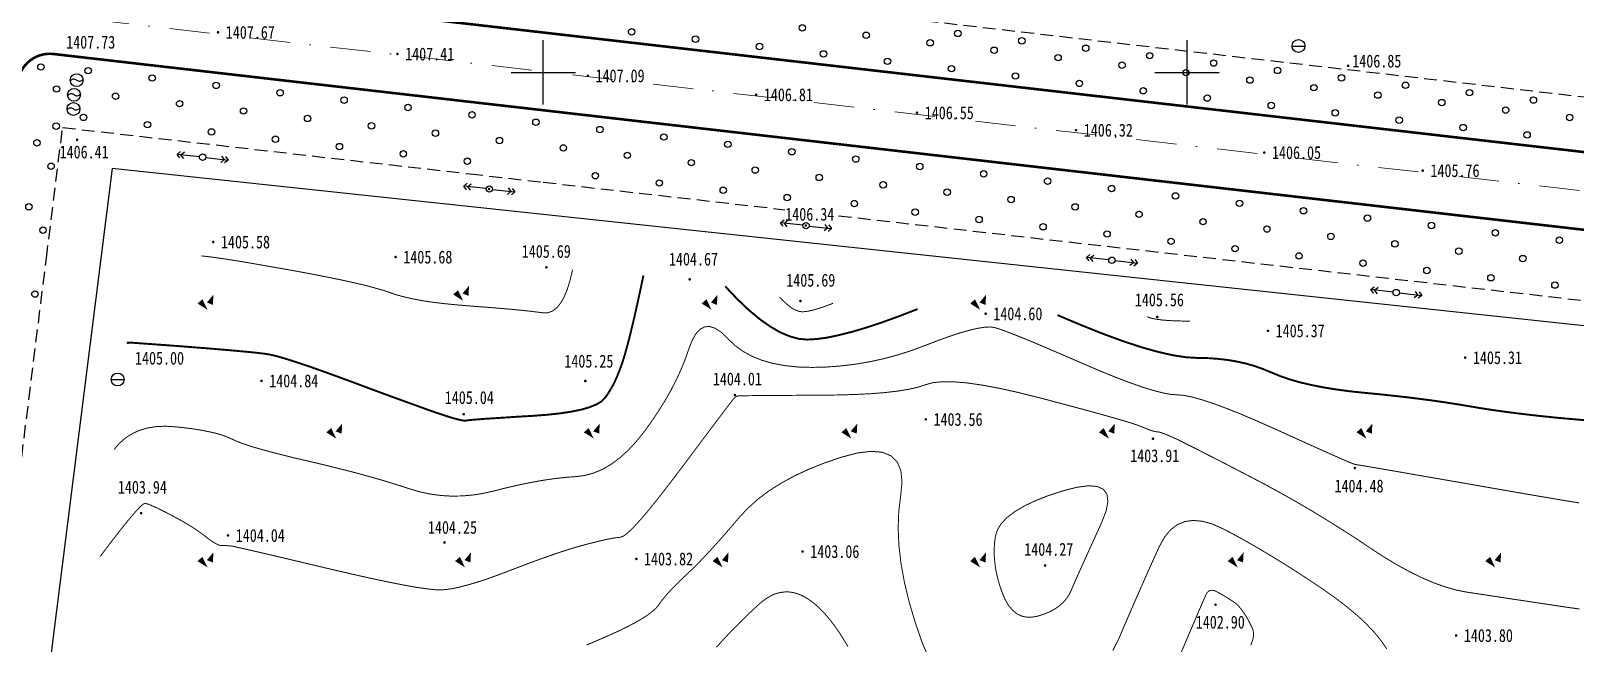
# Model space of a CAD drawing. Extents: x 496261 to 1768172, y 3738341 to 4579341.
# Drawn here: x 496420.4 to 496660.3, y 4379111.4 to 4379206.5 of the extents above; entities that cross this region are included whole.
import ezdxf
from ezdxf.enums import TextEntityAlignment as Align

# ---------------------------------------------------------------- set-up
doc = ezdxf.new("R2010")
doc.units = 0
doc.header["$MEASUREMENT"] = 0
for name, pattern in [('ACAD_ISO05W100', [34, 24, -3, 0.5, -3, 0.5, -3]), ('DASHDOT2', [0.5, 0.25, -0.125, 0, -0.125]), ('DIVIDE', [1.25, 0.5, -0.25, 0, -0.25, 0, -0.25]), ('X5', [3, 2, -1])]:
    doc.linetypes.add(name, pattern=pattern)
doc.layers.get('0').update_dxf_attribs({"color": 8, "linetype": 'CONTINUOUS'})
for name, color, linetype in [('DGX', 8, 'CONTINUOUS'), ('DLSS', 8, 'CONTINUOUS'), ('GCD', 8, 'CONTINUOUS'), ('GXYZ', 8, 'CONTINUOUS'), ('JMD', 8, 'CONTINUOUS'), ('TK', 8, 'CONTINUOUS'), ('ZBTZ', 8, 'CONTINUOUS'), ('用地红线', 1, 'DIVIDE')]:
    doc.layers.add(name, color=color, linetype=linetype)
doc.layers.add('道路红线', color=1, linetype='CONTINUOUS', lineweight=0)
doc.styles.add('HZ', font='', dxfattribs={"width": 0.8})
doc.styles.get('HZ').set_extended_font_data('SimSun')
doc.linetypes.add('444', pattern='A,4.5,[145,AAA.SHX,S=1,R=0,X=0,Y=1],4.5,-0.5,[146,AAA.SHX,S=1,R=0,X=0,Y=0],-0.5', length=10)

# ---------------------------------------------------------------- blocks, each defined once
blk = doc.blocks.new('gc170')
at = {"linetype": 'Continuous'}
blk.add_circle((0, 0), 0.5, dxfattribs=at)
blk = doc.blocks.new('gc013a')
at = {"linetype": 'Continuous'}
blk.add_line((0.5, 0), (4, 0), dxfattribs=at)
at = {"linetype": 'Continuous', "flags": 128}
for points in [[(2.88, 0.5), (3.38, 0), (2.88, -0.5)], [(3.5, 0.5), (4, 0), (3.5, -0.5)]]:
    blk.add_lwpolyline(points, dxfattribs=at)
blk = doc.blocks.new('gc046')
blk.add_circle((0, 0), 1)
for centre, start, end in [((-0.43, -0.55), 52.0967, 144.3058), ((0.43, 0.55), 232.0967, 324.3058)]:
    blk.add_arc(centre, 0.694, start, end)
blk = doc.blocks.new('GC200')
at = {"linetype": 'Continuous', "const_width": 0.2, "flags": 128}
blk.add_lwpolyline([(-0.1, 0, 1), (0.1, 0, 1)], format="xyb", close=True, dxfattribs=at)
blk = doc.blocks.new('GC042')
blk.add_line((-1, 0), (1, 0))
blk.add_circle((0, 0), 1)
blk = doc.blocks.new('gc090')
for points in [[(-1.02, 0.41, 1, 0, 0), (0.15, -0.9, 0, 0, 0)], [(1.07, 1.45, 0, 1, 0), (0.52, 0.05, 1, 1, 0)]]:
    blk.add_lwpolyline(points, format="xyseb")

msp = doc.modelspace()

# ---------------------------------------------------------------- linework, layer by layer
at = {"layer": 'DGX', "color": 8, "linetype": 'Continuous', "const_width": 0.15}
for points in [[(496733.36, 4379141.7, 0.000002), (496728.88, 4379138.16, 0.000366)], [(496547.34, 4379110.83, 0.006159), (496546.15, 4379112.77, 0.017634), (496545.41, 4379113.86, 0.012446), (496544.25, 4379115.35, 0.020747), (496543.43, 4379116.28, 0.01777), (496542.38, 4379117.29, 0.029564), (496541.55, 4379117.95, 0.02646), (496540.54, 4379118.59, 0.040062), (496539.68, 4379118.98, 0.038264), (496538.73, 4379119.25, 0.046384), (496537.84, 4379119.34, 0.046189), (496536.94, 4379119.26, 0.041582), (496535.94, 4379119, 0.051568), (496535.19, 4379118.64, 0.021151), (496534.16, 4379117.95, 0.028861), (496533.46, 4379117.38, 0.002111), (496532.35, 4379116.34, 0.004226), (496531.8, 4379115.82, 0.000712), (496530.59, 4379114.64, 0.002521), (496530.26, 4379114.3, 0.002949), (496529.55, 4379113.59, 0.002794), (496528.82, 4379112.83, 0.003292), (496528.17, 4379112.14, 0.003112), (496527.49, 4379111.4, 0.003693), (496526.9, 4379110.74, 0.003482)], [(496598.19, 4379107.84, 0.000025), (496597.53, 4379106.3, -0.000014), (496596.88, 4379104.76, -0.00001), (496596.15, 4379103.04, -0.000013), (496595.58, 4379101.7, -0.00012)], [(496609.89, 4379111.05, 0.020118), (496610.15, 4379111.76, 0.038734), (496610.29, 4379112.35, 0.049417), (496610.32, 4379112.83, 0.042458), (496610.26, 4379113.34, 0.05632), (496610.14, 4379113.71, 0.005345), (496609.92, 4379114.15, 0.007988), (496609.77, 4379114.45, 0.001319), (496609.49, 4379114.98, 0.004787), (496609.41, 4379115.12, 0.006078), (496609.24, 4379115.42, 0.005597), (496609.05, 4379115.73, 0.0072), (496608.88, 4379115.99, 0.006604), (496608.69, 4379116.27, 0.008601), (496608.52, 4379116.5, 0.007864), (496608.33, 4379116.75, 0.010348), (496608.16, 4379116.95, 0.009447), (496607.97, 4379117.16, 0.0125), (496607.77, 4379117.35, 0.015669), (496607.61, 4379117.5, 0.01083), (496607.41, 4379117.66, 0.015036), (496607.25, 4379117.77, 0.001621), (496607.04, 4379117.92, 0.002549), (496606.9, 4379118.01, 0.000477), (496606.64, 4379118.18, 0.001532), (496606.56, 4379118.23, 0.00167), (496606.39, 4379118.34, 0.001622), (496606.22, 4379118.45, 0.001771), (496606.05, 4379118.55, 0.001719), (496605.88, 4379118.65, 0.001881), (496605.73, 4379118.75, 0.001825), (496605.56, 4379118.85, 0.002), (496605.4, 4379118.94, 0.001939), (496605.24, 4379119.03, 0.00213), (496605.15, 4379119.08, 0.00086), (496604.93, 4379119.2, 0.003476), (496604.82, 4379119.26, 0.001972), (496604.63, 4379119.36, 0.015031), (496604.51, 4379119.42, 0.010633), (496604.34, 4379119.49, 0.025349), (496604.22, 4379119.53, 0.019276), (496604.07, 4379119.57, 0.027117), (496603.95, 4379119.58, 0.02522), (496603.82, 4379119.59, 0.032125), (496603.71, 4379119.58, 0.031043), (496603.6, 4379119.56, 0.033803), (496603.5, 4379119.52, 0.033836), (496603.4, 4379119.47, 0.03076), (496603.3, 4379119.41, 0.031901), (496603.22, 4379119.34, 0.024859), (496603.13, 4379119.23, 0.031866), (496603.06, 4379119.14, 0.01389), (496602.98, 4379119, 0.020269), (496602.93, 4379118.9, 0.001531), (496602.82, 4379118.65, 0.001809), (496602.72, 4379118.44, 0.00011), (496602.42, 4379117.74, 0.000568), (496602.36, 4379117.61, 0.000166), (496602.04, 4379116.86, 0.000271), (496601.84, 4379116.4, 0.000116), (496601.45, 4379115.49, 0.000158), (496601.17, 4379114.82, 0.000082), (496600.7, 4379113.73, 0.000103), (496600.33, 4379112.87, 0.00006), (496599.79, 4379111.6, 0.000072), (496599.34, 4379110.54, 0.000046), (496598.62, 4379108.85, 0.000076)], [(496593.45, 4379096.72, -0.000008), (496592.7, 4379094.97, -0.000579)]]:
    msp.add_lwpolyline(points, format="xyb", dxfattribs=at)
at = {"layer": 'DGX', "color": 8, "linetype": 'Continuous', "flags": 128}
for points, const_width, elevation in [([(496500, 4379162.68), (496499.93, 4379162.68), (496499.06, 4379162.79), (496498.03, 4379162.92), (496496.84, 4379163.04), (496495.48, 4379163.18), (496493.97, 4379163.31), (496492.29, 4379163.46), (496490.44, 4379163.6), (496488.44, 4379163.75), (496486.42, 4379163.92), (496484.55, 4379164.11), (496482.82, 4379164.32), (496481.24, 4379164.56), (496479.8, 4379164.83), (496478.5, 4379165.12), (496477.34, 4379165.43), (496476.33, 4379165.77), (496475.27, 4379166.13), (496473.96, 4379166.51), (496472.42, 4379166.92), (496470.63, 4379167.34), (496468.6, 4379167.79), (496466.33, 4379168.25), (496463.82, 4379168.74), (496461.07, 4379169.25), (496458.33, 4379169.73), (496455.87, 4379170.16), (496453.69, 4379170.54), (496451.78, 4379170.85), (496450.15, 4379171.1), (496448.8, 4379171.29), (496447.72, 4379171.43), (496446.91, 4379171.51)], 0.15, 1405.5), ([(496515.56, 4379168.47), (496515.08, 4379166.18), (496514.62, 4379164.08), (496514.19, 4379162.15), (496513.78, 4379160.42), (496513.4, 4379158.86), (496513.04, 4379157.49), (496512.71, 4379156.3), (496512.41, 4379155.3), (496512.11, 4379154.41), (496511.79, 4379153.57), (496511.46, 4379152.77), (496511.12, 4379152.01), (496510.76, 4379151.3), (496510.38, 4379150.64), (496509.99, 4379150.02), (496509.58, 4379149.45), (496509.05, 4379148.92), (496508.26, 4379148.45), (496507.22, 4379148.02), (496505.93, 4379147.65), (496504.39, 4379147.33), (496502.61, 4379147.06), (496500.57, 4379146.84), (496500, 4379146.8)], 0.3, 1405), ([(496504.57, 4379169.39), (496504.17, 4379167.72), (496503.72, 4379166.28), (496503.22, 4379165.08), (496502.66, 4379164.12), (496502.06, 4379163.4), (496501.4, 4379162.92), (496500.69, 4379162.68), (496500, 4379162.68)], 0.15, 1405.5), ([(496660.87, 4379133.16), (496658.67, 4379133.52), (496655.95, 4379133.98), (496652.72, 4379134.53), (496648.97, 4379135.18), (496644.69, 4379135.93), (496640.44, 4379136.67), (496636.73, 4379137.31), (496633.58, 4379137.86), (496630.99, 4379138.31), (496628.94, 4379138.66), (496627.45, 4379138.91), (496626.51, 4379139.07), (496626.12, 4379139.13), (496625.83, 4379139.22), (496625.18, 4379139.48), (496624.18, 4379139.91), (496622.82, 4379140.51), (496621.11, 4379141.27), (496619.04, 4379142.2), (496616.61, 4379143.3), (496613.83, 4379144.56), (496611, 4379145.82), (496608.42, 4379146.92), (496606.11, 4379147.84), (496604.06, 4379148.6), (496602.27, 4379149.19), (496600.74, 4379149.61), (496599.47, 4379149.86), (496598.46, 4379149.94), (496597.46, 4379150.01), (496596.22, 4379150.24), (496594.73, 4379150.63), (496593, 4379151.16), (496591.03, 4379151.86), (496588.82, 4379152.7), (496586.36, 4379153.7), (496583.66, 4379154.86), (496580.98, 4379156.02), (496578.59, 4379157.05), (496576.47, 4379157.95), (496574.63, 4379158.71), (496573.08, 4379159.33), (496571.81, 4379159.82), (496570.82, 4379160.17), (496570.11, 4379160.39), (496569.44, 4379160.48), (496568.58, 4379160.44), (496567.53, 4379160.28), (496566.28, 4379159.99), (496564.83, 4379159.58), (496563.19, 4379159.05), (496561.36, 4379158.39), (496559.33, 4379157.61), (496557.2, 4379156.82), (496555.05, 4379156.13), (496552.88, 4379155.55), (496550.7, 4379155.07), (496548.49, 4379154.7), (496546.28, 4379154.43), (496544.04, 4379154.26), (496541.79, 4379154.2), (496539.6, 4379154.26), (496537.57, 4379154.47), (496535.7, 4379154.81), (496533.98, 4379155.3), (496532.42, 4379155.93), (496531.01, 4379156.7), (496529.76, 4379157.62), (496528.66, 4379158.68), (496527.67, 4379159.64), (496526.75, 4379160.26), (496525.89, 4379160.55), (496525.1, 4379160.51), (496524.37, 4379160.13), (496523.71, 4379159.41), (496523.12, 4379158.37), (496522.58, 4379156.98), (496522.04, 4379155.42), (496521.4, 4379153.85), (496520.67, 4379152.27), (496519.85, 4379150.67), (496518.94, 4379149.07), (496517.93, 4379147.45), (496516.84, 4379145.82), (496515.65, 4379144.17), (496514.4, 4379142.62), (496513.14, 4379141.27), (496511.85, 4379140.11), (496510.55, 4379139.15), (496509.23, 4379138.38), (496507.88, 4379137.81), (496506.52, 4379137.43), (496505.14, 4379137.25), (496503.73, 4379137.14), (496502.27, 4379136.99), (496500.77, 4379136.79), (496500, 4379136.67)], 0.15, 1404.5), ([(496500, 4379146.8), (496498.28, 4379146.67), (496496.01, 4379146.54), (496494.02, 4379146.41), (496492.32, 4379146.3), (496490.89, 4379146.21), (496489.76, 4379146.12), (496488.9, 4379146.05), (496488.33, 4379145.99), (496488.05, 4379145.95), (496487.86, 4379145.93), (496487.58, 4379145.95), (496487.22, 4379146.01), (496486.77, 4379146.12), (496486.23, 4379146.26), (496485.6, 4379146.45), (496484.88, 4379146.67), (496484.08, 4379146.93), (496483.12, 4379147.26), (496481.95, 4379147.67), (496480.57, 4379148.17), (496478.97, 4379148.75), (496477.15, 4379149.41), (496475.13, 4379150.15), (496472.88, 4379150.98), (496470.43, 4379151.9), (496467.98, 4379152.8), (496465.77, 4379153.6), (496463.79, 4379154.3), (496462.04, 4379154.89), (496460.53, 4379155.38), (496459.26, 4379155.76), (496458.22, 4379156.04), (496457.41, 4379156.22), (496456.46, 4379156.36), (496455.01, 4379156.52), (496453.04, 4379156.71), (496450.57, 4379156.93), (496447.58, 4379157.18), (496444.09, 4379157.45), (496440.08, 4379157.75), (496435.57, 4379158.07)], 0.3, 1405), ([(496660.98, 4379116.68), (496658.75, 4379116.99), (496656.52, 4379117.33), (496654.38, 4379117.65), (496652.34, 4379117.96), (496650.37, 4379118.25), (496648.5, 4379118.54), (496646.71, 4379118.81), (496645.01, 4379119.07), (496643.4, 4379119.31), (496641.79, 4379119.63), (496640.11, 4379120.11), (496638.34, 4379120.74), (496636.5, 4379121.52), (496634.57, 4379122.47), (496632.57, 4379123.56), (496630.49, 4379124.82), (496628.33, 4379126.23), (496626.12, 4379127.71), (496623.87, 4379129.15), (496621.6, 4379130.57), (496619.29, 4379131.97), (496616.95, 4379133.34), (496614.57, 4379134.68), (496612.17, 4379135.99), (496609.73, 4379137.27), (496607.4, 4379138.48), (496605.32, 4379139.56), (496603.47, 4379140.5), (496601.87, 4379141.32), (496600.51, 4379142.01), (496599.4, 4379142.56), (496598.53, 4379142.99), (496597.9, 4379143.28), (496597.41, 4379143.5), (496596.97, 4379143.69), (496596.58, 4379143.85), (496596.23, 4379143.98), (496595.93, 4379144.08), (496595.68, 4379144.15), (496595.47, 4379144.19), (496595.3, 4379144.21), (496595.14, 4379144.22), (496594.94, 4379144.26), (496594.71, 4379144.32), (496594.43, 4379144.4), (496594.12, 4379144.51), (496593.76, 4379144.65), (496593.37, 4379144.81), (496592.94, 4379144.99), (496592.3, 4379145.23), (496591.28, 4379145.57), (496589.89, 4379145.99), (496588.12, 4379146.5), (496585.97, 4379147.1), (496583.44, 4379147.79), (496580.53, 4379148.57), (496577.25, 4379149.44), (496573.93, 4379150.27), (496570.93, 4379150.94), (496568.23, 4379151.44), (496565.84, 4379151.79), (496563.76, 4379151.96), (496561.99, 4379151.98), (496560.53, 4379151.83), (496559.38, 4379151.51), (496558.25, 4379151.14), (496556.85, 4379150.82), (496555.19, 4379150.54), (496553.26, 4379150.31), (496551.07, 4379150.13), (496548.61, 4379150), (496545.88, 4379149.92), (496542.88, 4379149.88), (496539.94, 4379149.87), (496537.39, 4379149.85), (496535.22, 4379149.84), (496533.43, 4379149.82), (496532.03, 4379149.81), (496531.01, 4379149.79), (496530.37, 4379149.77), (496530.12, 4379149.75), (496530.06, 4379149.73), (496529.99, 4379149.69), (496529.91, 4379149.63), (496529.83, 4379149.57), (496529.75, 4379149.49), (496529.66, 4379149.4), (496529.56, 4379149.3), (496529.46, 4379149.18), (496529.24, 4379148.9), (496528.79, 4379148.32), (496528.11, 4379147.42), (496527.2, 4379146.21), (496526.06, 4379144.7), (496524.69, 4379142.88), (496523.09, 4379140.74), (496521.26, 4379138.3), (496519.41, 4379135.87), (496517.76, 4379133.75), (496516.31, 4379131.96), (496515.05, 4379130.49), (496514, 4379129.34), (496513.14, 4379128.52), (496512.47, 4379128.01), (496512.01, 4379127.83), (496511.6, 4379127.79), (496511.1, 4379127.72), (496510.52, 4379127.62), (496509.86, 4379127.49), (496509.11, 4379127.32), (496508.27, 4379127.12), (496507.35, 4379126.89), (496506.34, 4379126.63), (496505.24, 4379126.32), (496504.04, 4379125.96), (496502.74, 4379125.54), (496501.34, 4379125.07), (496500, 4379124.6)], 0.15, 1404), ([(496500, 4379136.67), (496499.22, 4379136.54), (496497.63, 4379136.24), (496496, 4379135.9), (496494.31, 4379135.51), (496492.59, 4379135.07), (496490.85, 4379134.67), (496489.12, 4379134.39), (496487.42, 4379134.24), (496485.74, 4379134.21), (496484.07, 4379134.31), (496482.42, 4379134.54), (496480.79, 4379134.89), (496479.18, 4379135.36), (496477.53, 4379135.9), (496475.79, 4379136.44), (496473.96, 4379136.98), (496472.03, 4379137.52), (496470.01, 4379138.06), (496467.9, 4379138.59), (496465.7, 4379139.13), (496463.4, 4379139.67), (496461.16, 4379140.19), (496459.15, 4379140.69), (496457.35, 4379141.16), (496455.76, 4379141.6), (496454.4, 4379142.01), (496453.25, 4379142.4), (496452.32, 4379142.76), (496451.61, 4379143.09), (496450.94, 4379143.39), (496450.15, 4379143.68), (496449.24, 4379143.95), (496448.21, 4379144.19), (496447.05, 4379144.42), (496445.76, 4379144.63), (496444.36, 4379144.82), (496442.83, 4379144.98), (496441.29, 4379145.07), (496439.85, 4379145), (496438.52, 4379144.78), (496437.28, 4379144.42), (496436.15, 4379143.9), (496435.12, 4379143.24), (496434.19, 4379142.42), (496433.36, 4379141.46)], 0.15, 1404.5), ([(496560.25, 4379108.24), (496558.9, 4379111.35), (496557.76, 4379114.65), (496556.82, 4379117.83), (496556.09, 4379120.88), (496555.56, 4379123.81), (496555.24, 4379126.61), (496555.13, 4379129.28), (496555.22, 4379131.83), (496555.52, 4379134.25), (496555.73, 4379136.41), (496555.55, 4379138.17), (496554.98, 4379139.52), (496554.02, 4379140.47), (496552.67, 4379141.02), (496550.93, 4379141.17), (496548.8, 4379140.91), (496546.29, 4379140.25), (496543.66, 4379139.35), (496541.23, 4379138.38), (496538.97, 4379137.32), (496536.89, 4379136.19), (496535, 4379134.98), (496533.29, 4379133.69), (496531.77, 4379132.32), (496530.42, 4379130.88), (496529.2, 4379129.44), (496528.04, 4379128.1), (496526.93, 4379126.86), (496525.89, 4379125.71), (496524.91, 4379124.66), (496523.98, 4379123.7), (496523.12, 4379122.84), (496522.31, 4379122.08), (496521.57, 4379121.38), (496520.88, 4379120.7), (496520.24, 4379120.06), (496519.66, 4379119.45), (496519.14, 4379118.87), (496518.68, 4379118.32), (496518.27, 4379117.79), (496517.92, 4379117.3), (496517.51, 4379116.81), (496516.93, 4379116.28), (496516.19, 4379115.73), (496515.28, 4379115.14), (496514.21, 4379114.53), (496512.97, 4379113.88), (496511.56, 4379113.2), (496509.98, 4379112.49), (496508.34, 4379111.77), (496506.73, 4379111.08)], 0.15, 1403.5), ([(496500, 4379124.6), (496499.83, 4379124.54), (496498.23, 4379123.96), (496496.52, 4379123.31), (496494.71, 4379122.62), (496492.92, 4379121.94), (496491.26, 4379121.34), (496489.73, 4379120.84), (496488.33, 4379120.43), (496487.06, 4379120.1), (496485.92, 4379119.86), (496484.92, 4379119.71), (496484.04, 4379119.65), (496483.06, 4379119.69), (496481.73, 4379119.84), (496480.06, 4379120.09), (496478.04, 4379120.46), (496475.68, 4379120.93), (496472.98, 4379121.5), (496469.93, 4379122.19), (496466.53, 4379122.98), (496463.18, 4379123.78), (496460.25, 4379124.47), (496457.74, 4379125.06), (496455.66, 4379125.55), (496454, 4379125.93), (496452.76, 4379126.21), (496451.95, 4379126.39), (496451.56, 4379126.46), (496451.38, 4379126.48), (496451.2, 4379126.5), (496451.02, 4379126.51), (496450.84, 4379126.52), (496450.65, 4379126.53), (496450.47, 4379126.53), (496450.28, 4379126.53), (496450.1, 4379126.53), (496449.89, 4379126.55), (496449.65, 4379126.61), (496449.37, 4379126.73), (496449.06, 4379126.89), (496448.71, 4379127.1), (496448.32, 4379127.36), (496447.9, 4379127.66), (496447.45, 4379128.02), (496446.95, 4379128.4), (496446.41, 4379128.78), (496445.82, 4379129.18), (496445.19, 4379129.58), (496444.51, 4379129.99), (496443.79, 4379130.41), (496443.02, 4379130.83), (496442.21, 4379131.27), (496441.41, 4379131.68), (496440.7, 4379132.04), (496440.07, 4379132.34), (496439.52, 4379132.6), (496439.06, 4379132.8), (496438.67, 4379132.95), (496438.37, 4379133.04), (496438.15, 4379133.09), (496437.88, 4379132.97), (496437.44, 4379132.6), (496436.83, 4379131.96), (496436.05, 4379131.06), (496435.09, 4379129.9), (496433.96, 4379128.47), (496432.66, 4379126.79), (496431.19, 4379124.84)], 0.15, 1404), ([(496631, 4379110.51), (496630.14, 4379111.76), (496629.1, 4379113.04), (496627.86, 4379114.35), (496626.44, 4379115.68), (496624.82, 4379117.03), (496623.02, 4379118.41), (496621.03, 4379119.81), (496618.96, 4379121.19), (496616.94, 4379122.51), (496614.95, 4379123.77), (496613.01, 4379124.96), (496611.11, 4379126.09), (496609.25, 4379127.16), (496607.43, 4379128.17), (496605.64, 4379129.11), (496603.95, 4379129.87), (496602.38, 4379130.31), (496600.95, 4379130.44), (496599.64, 4379130.26), (496598.46, 4379129.76), (496597.41, 4379128.96), (496596.49, 4379127.83), (496595.7, 4379126.4), (496594.96, 4379124.78), (496594.21, 4379123.12), (496593.45, 4379121.4), (496592.67, 4379119.64), (496591.88, 4379117.83), (496591.07, 4379115.98), (496590.25, 4379114.07), (496589.42, 4379112.12), (496588.46, 4379110.22)], 0.15, 1403.5)]:
    msp.add_lwpolyline(points, dxfattribs=dict(at, const_width=const_width, elevation=elevation))
for points, const_width in [([(496558.15, 4379163.26), (496555.28, 4379162.15), (496552.62, 4379161.19), (496550.17, 4379160.38), (496547.93, 4379159.71), (496545.89, 4379159.2), (496544.06, 4379158.82), (496542.43, 4379158.6), (496541.02, 4379158.52), (496539.67, 4379158.64), (496538.25, 4379159.03), (496536.76, 4379159.67), (496535.2, 4379160.58), (496533.57, 4379161.74), (496531.87, 4379163.16), (496530.1, 4379164.85), (496528.26, 4379166.79)], 0.3), ([(496545.02, 4379164.16), (496544.22, 4379163.85), (496543.48, 4379163.58), (496542.79, 4379163.36), (496542.17, 4379163.17), (496541.6, 4379163.03), (496541.09, 4379162.92), (496540.64, 4379162.86), (496540.24, 4379162.84), (496539.87, 4379162.87), (496539.47, 4379162.98), (496539.06, 4379163.16), (496538.62, 4379163.41), (496538.17, 4379163.74), (496537.7, 4379164.13), (496537.2, 4379164.6), (496536.69, 4379165.14)], 0.15), ([(496661.72, 4379146.01), (496659.59, 4379146.19), (496657.4, 4379146.39), (496655.26, 4379146.61), (496653.19, 4379146.84), (496651.18, 4379147.08), (496649.23, 4379147.33), (496647.35, 4379147.6), (496645.53, 4379147.88), (496643.77, 4379148.18), (496642, 4379148.47), (496640.16, 4379148.76), (496638.24, 4379149.04), (496636.24, 4379149.3), (496634.17, 4379149.56), (496632.01, 4379149.8), (496629.78, 4379150.04), (496627.48, 4379150.26), (496625.2, 4379150.5), (496623.06, 4379150.79), (496621.06, 4379151.12), (496619.19, 4379151.49), (496617.46, 4379151.9), (496615.87, 4379152.36), (496614.41, 4379152.87), (496613.1, 4379153.41), (496611.82, 4379153.94), (496610.5, 4379154.41), (496609.14, 4379154.8), (496607.73, 4379155.11), (496606.27, 4379155.36), (496604.77, 4379155.53), (496603.22, 4379155.64), (496601.62, 4379155.67), (496599.86, 4379155.77), (496597.83, 4379156.08), (496595.53, 4379156.6), (496592.95, 4379157.32), (496590.09, 4379158.26), (496586.96, 4379159.41), (496583.56, 4379160.76), (496579.88, 4379162.32)], 0.3), ([(496600.47, 4379161.39), (496599.25, 4379161.4), (496598.13, 4379161.43), (496597.13, 4379161.48), (496596.24, 4379161.55), (496595.46, 4379161.64), (496594.79, 4379161.76), (496594.23, 4379161.9), (496593.78, 4379162.06)], 0.15)]:
    msp.add_lwpolyline(points, dxfattribs=dict(at, const_width=const_width))
at = {"layer": 'DGX', "color": 8, "linetype": 'Continuous', "const_width": 0.15, "flags": 128}
msp.add_lwpolyline([(496581.96, 4379119.48), (496582.29, 4379120.25), (496582.7, 4379121.18), (496583.18, 4379122.27), (496583.74, 4379123.52), (496584.38, 4379124.93), (496585.09, 4379126.5), (496585.87, 4379128.22), (496586.73, 4379130.11), (496587.43, 4379131.91), (496587.7, 4379133.37), (496587.56, 4379134.49), (496587.01, 4379135.27), (496586.04, 4379135.71), (496584.65, 4379135.82), (496582.85, 4379135.58), (496580.63, 4379135.01), (496578.35, 4379134.25), (496576.34, 4379133.45), (496574.62, 4379132.63), (496573.18, 4379131.76), (496572.02, 4379130.87), (496571.14, 4379129.94), (496570.55, 4379128.98), (496570.23, 4379127.98), (496570.1, 4379126.95), (496570.04, 4379125.91), (496570.06, 4379124.84), (496570.15, 4379123.76), (496570.32, 4379122.65), (496570.57, 4379121.52), (496570.89, 4379120.38), (496571.29, 4379119.21), (496571.76, 4379118.12), (496572.29, 4379117.21), (496572.9, 4379116.49), (496573.56, 4379115.95), (496574.3, 4379115.59), (496575.1, 4379115.41), (496575.97, 4379115.42), (496576.91, 4379115.6), (496577.84, 4379115.91), (496578.68, 4379116.26), (496579.44, 4379116.67), (496580.11, 4379117.13), (496580.7, 4379117.64), (496581.2, 4379118.2), (496581.62, 4379118.81)], close=True, dxfattribs=at)
at = {"layer": 'DLSS', "color": 8, "linetype": 'Continuous', "const_width": 0.4, "flags": 128}
for points in [[(496425.34, 4379214.77), (496500, 4379206.2)], [(496500, 4379206.2), (496877.59, 4379162.84)], [(496423.97, 4379202.86), (496430.4, 4379202.12)], [(496430.4, 4379202.12), (496500, 4379194.13)], [(496500, 4379194.13), (497000, 4379136.71)]]:
    msp.add_lwpolyline(points, dxfattribs=at)
at = {"layer": 'DLSS', "color": 8, "linetype": 'X5', "elevation": 1400.29, "flags": 128}
msp.add_lwpolyline([(496901.07, 4379168.51), (496500, 4379214.83)], dxfattribs=at)
at = {"layer": 'DLSS', "linetype": 'Continuous', "const_width": 0.4, "elevation": -23.72, "flags": 128}
for points in [[(496500, 4379206.2), (496877.59, 4379162.84)], [(496500, 4379194.13), (497000, 4379136.71)]]:
    msp.add_lwpolyline(points, dxfattribs=at)
at = {"layer": 'DLSS', "color": 8, "linetype": 'Continuous', "const_width": 0.4, "flags": 128}
msp.add_lwpolyline([(496418.36, 4379197.89, -0.09646), (496418.73, 4379199.77, -0.09646), (496419.77, 4379201.38, -0.115518), (496421.7, 4379202.61, -0.115518), (496423.97, 4379202.86)], format="xyb", dxfattribs=at)
at = {"layer": 'DLSS', "color": 8, "linetype": 'X5', "flags": 128}
for points in [[(496422.84, 4379171.16), (496425.36, 4379191.45)], [(496425.36, 4379191.45), (496488.65, 4379184.25)], [(496488.65, 4379184.25), (496500, 4379182.96)], [(496500, 4379182.96), (496537.54, 4379178.69)], [(496545.87, 4379177.75), (496833.41, 4379145.06)], [(496418.26, 4379134.3), (496422.84, 4379171.16)]]:
    msp.add_lwpolyline(points, dxfattribs=at)
at = {"layer": 'JMD', "color": 8, "linetype": '444', "flags": 128}
for points in [[(496500, 4379177.93), (496433.05, 4379185.09), (496420.96, 4379088.92)], [(496719.24, 4379154.49), (496500, 4379177.93)]]:
    msp.add_lwpolyline(points, dxfattribs=at)
at = {"layer": 'TK', "color": 8, "linetype": 'Continuous'}
for p, q in [((496500, 4379195), (496500, 4379205)), ((496600, 4379195), (496600, 4379205)), ((496495, 4379200), (496505, 4379200)), ((496595, 4379200), (496605, 4379200))]:
    msp.add_line(p, q, dxfattribs=at)
at = {"layer": '用地红线', "color": 1, "linetype": 'ACAD_ISO05W100', "ltscale": 0.4}
msp.add_line((496425.36, 4379214.75, 1400.7), (497174.24, 4379128.78, 1400.7), dxfattribs=at)
at = {"layer": '道路红线', "linetype": 'DASHDOT2', "ltscale": 25}
msp.add_line((496379.36, 4379214, 688.49), (497330.23, 4379104.83, 688.49), dxfattribs=at)

# ---------------------------------------------------------------- block references
at = {"layer": 'GCD', "color": 8, "linetype": 'Continuous'}
for p in [(496449.5, 4379206.23, 1407.67), (496429.26, 4379202.27, 1407.73), (496477.36, 4379202.87, 1407.41), (496625.02, 4379201.04, 1406.85), (496506.93, 4379199.48, 1407.09), (496533.07, 4379196.54, 1406.81), (496558.06, 4379193.74, 1406.55), (496582.76, 4379191.04, 1406.32), (496427.61, 4379189.55, 1406.41), (496611.99, 4379187.56, 1406.05), (496636.6, 4379184.76, 1405.76), (496491.59, 4379181.9, 1406.28), (496540.79, 4379176.23, 1406.34), (496448.75, 4379173.68, 1405.58), (496477.07, 4379171.34, 1405.68), (496500.5, 4379169.73, 1405.68), (496522.75, 4379167.87, 1404.67), (496539.95, 4379164.51, 1405.69), (496568.71, 4379162.53, 1404.6), (496595.37, 4379162.03, 1405.56), (496612.56, 4379159.88, 1405.37), (496435.52, 4379158.02, 1405), (496643.2, 4379155.72, 1405.31), (496456.25, 4379152.11, 1404.84), (496506.54, 4379152.09, 1405.25), (496529.77, 4379149.91, 1404.01), (496487.64, 4379146.93, 1405.04), (496559.42, 4379146.13, 1403.56), (496594.7, 4379143.12, 1403.9), (496626.05, 4379138.57, 1404.47), (496437.55, 4379131.57, 1403.94), (496451.05, 4379128.11, 1404.04), (496484.66, 4379127.02, 1404.25), (496540.28, 4379125.61, 1403.06), (496514.47, 4379124.46, 1403.82), (496577.95, 4379123.44, 1404.27), (496604.42, 4379117.35, 1402.9), (496641.79, 4379112.57, 1403.8)]:
    msp.add_blockref('GC200', p, dxfattribs=at)
at = {"layer": 'GXYZ', "color": 8, "linetype": 'Continuous'}
for name, p in [('GC042', (496617.3, 4379204.1, 1406.92)), ('gc046', (496427.53, 4379198.8, 1406.58)), ('gc046', (496427.13, 4379196.53, 1406.73)), ('gc046', (496427.04, 4379194.33, 1406.51)), ('gc170', (496447.1, 4379186.84)), ('gc170', (496491.63, 4379181.9)), ('gc170', (496540.82, 4379176.21)), ('gc170', (496588.33, 4379170.83)), ('gc170', (496632.49, 4379165.82)), ('GC042', (496433.9, 4379152.32, 1404.79))]:
    msp.add_blockref(name, p, dxfattribs=at)
for p, rotation in [((496447.1, 4379186.84), 173.7185188867538), ((496447.1, 4379186.84), 353.6728768117061), ((496491.63, 4379181.9), 173.6728768117061), ((496491.63, 4379181.9), 353.405099776906), ((496540.82, 4379176.21), 173.405099776906), ((496540.82, 4379176.21), 353.5323152689207), ((496588.33, 4379170.83), 173.5323152689208), ((496588.33, 4379170.83), 353.5323152689207), ((496632.49, 4379165.82), 173.5323152689208), ((496632.49, 4379165.82), 353.5323152689207)]:
    msp.add_blockref('gc013a', p, dxfattribs=dict(at, rotation=rotation))
at = {"layer": 'ZBTZ', "color": 8, "linetype": 'Continuous'}
for p, rotation in [((496540.24, 4379206.93), 353.3326252150445), ((496513.73, 4379206.31), 353.4348483655157), ((496523.66, 4379205.16), 353.4348483655157), ((496533.6, 4379204.02), 353.4348483655157), ((496550.17, 4379205.77), 353.3326252150445), ((496560.1, 4379204.61), 353.3326252150445), ((496564.39, 4379206.06), 353.3927434784629), ((496574.33, 4379204.91), 353.3927434784629), ((496543.53, 4379202.88), 353.4348483655157), ((496553.47, 4379201.73), 353.4348483655157), ((496570.03, 4379203.45), 353.3326252150445), ((496579.97, 4379202.29), 353.3326252150445), ((496584.26, 4379203.76), 353.3927434784629), ((496594.19, 4379202.61), 353.3927434784629), ((496421.99, 4379200.84), 353.5002548479811), ((496429.33, 4379200.28), 353.4257022873043), ((496563.4, 4379200.59), 353.4348483655157), ((496573.34, 4379199.45), 353.4348483655157), ((496589.9, 4379201.13), 353.3326252150445), ((496599.83, 4379199.97), 353.3326252150445), ((496604.13, 4379201.46), 353.3927434784629), ((496614.06, 4379200.31), 353.3927434784629), ((496424.42, 4379197.43), 353.5002548479811), ((496439.27, 4379199.14), 353.4257022873043), ((496449.2, 4379197.99), 353.4257022873043), ((496459.13, 4379196.85), 353.4257022873043), ((496583.27, 4379198.3), 353.4348483655157), ((496593.2, 4379197.16), 353.4348483655157), ((496609.76, 4379198.81), 353.3326252150445), ((496619.7, 4379197.64), 353.3326252150445), ((496623.99, 4379199.16), 353.3927434784629), ((496633.93, 4379198.01), 353.3927434784629), ((496643.86, 4379196.86), 353.3927434784629), ((496433.59, 4379196.3), 353.4241549976628), ((496443.53, 4379195.15), 353.4241549976628), ((496469.07, 4379195.7), 353.4257022873043), ((496479, 4379194.56), 353.4257022873043), ((496603.14, 4379196.02), 353.4348483655157), ((496613.07, 4379194.87), 353.4348483655157), ((496629.63, 4379196.48), 353.3326252150445), ((496639.56, 4379195.32), 353.3326252150445), ((496653.79, 4379195.71), 353.3927434784629), ((496428.6, 4379193.02), 353.5002548479811), ((496453.46, 4379194.01), 353.4241549976628), ((496463.4, 4379192.86), 353.4241549976628), ((496488.94, 4379193.41), 353.4257022873043), ((496498.87, 4379192.27), 353.4257022873043), ((496623.01, 4379193.73), 353.4348483655157), ((496632.94, 4379192.59), 353.4348483655157), ((496649.49, 4379194.16), 353.3326252150445), ((496659.42, 4379193), 353.3326252150445), ((496424.35, 4379191.65), 82.79849782824101), ((496438.54, 4379191.89), 353.5002548479811), ((496448.48, 4379190.76), 353.5002548479811), ((496458.41, 4379189.62), 353.5002548479811), ((496473.33, 4379191.71), 353.4241549976628), ((496483.26, 4379190.57), 353.4241549976628), ((496508.81, 4379191.13), 353.4257022873043), ((496518.74, 4379189.98), 353.4257022873043), ((496642.88, 4379191.44), 353.4348483655157), ((496652.81, 4379190.3), 353.4348483655157), ((496421.37, 4379189.07), 262.8320717902365), ((496468.35, 4379188.49), 353.5002548479811), ((496478.28, 4379187.36), 353.5002548479811), ((496493.2, 4379189.42), 353.4241549976628), ((496503.13, 4379188.28), 353.4241549976628), ((496528.67, 4379188.84), 353.4257022873043), ((496538.61, 4379187.69), 353.4257022873043), ((496423.56, 4379185.43), 82.79849782824101), ((496488.22, 4379186.23), 353.5002548479811), ((496513.07, 4379187.13), 353.4241549976628), ((496523, 4379185.99), 353.4241549976628), ((496532.93, 4379184.84), 353.4241549976628), ((496548.54, 4379186.55), 353.4257022873043), ((496558.48, 4379185.4), 353.4257022873043), ((496508.09, 4379183.96), 353.5002548479811), ((496518.03, 4379182.83), 353.5002548479811), ((496542.87, 4379183.7), 353.4241549976628), ((496552.8, 4379182.55), 353.4241549976628), ((496568.41, 4379184.26), 353.4257022873043), ((496578.34, 4379183.11), 353.4257022873043), ((496527.96, 4379181.7), 353.5002548479811), ((496537.9, 4379180.57), 353.5002548479811), ((496562.74, 4379181.41), 353.4241549976628), ((496572.67, 4379180.26), 353.4241549976628), ((496588.28, 4379181.97), 353.4257022873043), ((496598.21, 4379180.82), 353.4257022873043), ((496420.12, 4379179.15), 262.8320717902365), ((496548.32, 4379179.63), 353.5002548479811), ((496557.77, 4379178.3), 353.5002548479811), ((496582.61, 4379179.12), 353.4241549976628), ((496592.54, 4379177.97), 353.4241549976628), ((496608.15, 4379179.68), 353.4257022873043), ((496618.08, 4379178.53), 353.4257022873043), ((496422.31, 4379175.51), 82.79849782824101), ((496567.7, 4379177.17), 353.5002548479811), ((496577.64, 4379176.04), 353.5002548479811), ((496602.47, 4379176.83), 353.4241549976628), ((496612.41, 4379175.68), 353.4241549976628), ((496628.02, 4379177.39), 353.4257022873043), ((496637.95, 4379176.24), 353.4257022873043), ((496587.58, 4379174.91), 353.5002548479811), ((496597.51, 4379173.78), 353.5002548479811), ((496622.34, 4379174.54), 353.4241549976628), ((496632.28, 4379173.39), 353.4241549976628), ((496647.88, 4379175.1), 353.4257022873043), ((496657.82, 4379173.95), 353.4257022873043), ((496607.45, 4379172.64), 353.5002548479811), ((496617.38, 4379171.51), 353.5002548479811), ((496642.21, 4379172.25), 353.4241549976628), ((496652.15, 4379171.1), 353.4241549976628), ((496627.32, 4379170.38), 353.5002548479811), ((496637.25, 4379169.25), 353.5002548479811), ((496647.19, 4379168.12), 353.5002548479811), ((496657.13, 4379166.98), 353.5002548479811), ((496421.06, 4379165.59), 82.79849782824101)]:
    msp.add_blockref('gc170', p, dxfattribs=dict(at, rotation=rotation))
for p in [(496487.41, 4379165.44), (496447.71, 4379164.04), (496526, 4379164.04), (496567.71, 4379164.04), (496467.71, 4379144.04), (496507.71, 4379144.04), (496547.71, 4379144.04), (496587.71, 4379144.04), (496627.71, 4379144.04), (496447.71, 4379124.04), (496487.71, 4379124.04), (496527.71, 4379124.04), (496567.71, 4379124.04), (496607.71, 4379124.04), (496647.71, 4379124.04)]:
    msp.add_blockref('gc090', p, dxfattribs=at)

# ---------------------------------------------------------------- texts
at = {"layer": 'GCD', "color": 8, "linetype": 'Continuous', "style": 'HZ', "width": 0.8}
for s, p in [('1407.67', (496450.7, 4379206.23, 1407.67)), ('1407.73', (496425.91, 4379204.7, 1407.73)), ('1407.41', (496478.56, 4379202.87, 1407.41)), ('1406.85', (496625.66, 4379201.77, 1406.85)), ('1407.09', (496508.13, 4379199.48, 1407.09)), ('1406.81', (496534.27, 4379196.54, 1406.81)), ('1406.55', (496559.26, 4379193.74, 1406.55)), ('1406.32', (496583.96, 4379191.04, 1406.32)), ('1406.41', (496424.89, 4379187.65, 1406.41)), ('1406.05', (496613.19, 4379187.56, 1406.05)), ('1405.76', (496637.8, 4379184.76, 1405.76)), ('1406.34', (496537.59, 4379177.99, 1406.34)), ('1405.58', (496449.95, 4379173.68, 1405.58)), ('1405.68', (496478.27, 4379171.34, 1405.68)), ('1405.69', (496496.67, 4379172.22, 1405.68)), ('1405.69', (496496.67, 4379172.22, 1405.68)), ('1404.67', (496519.53, 4379171.02, 1404.67)), ('1405.69', (496537.75, 4379167.74, 1405.69)), ('1405.56', (496591.89, 4379164.69, 1405.56)), ('1404.60', (496569.91, 4379162.53, 1404.6)), ('1405.37', (496613.76, 4379159.88, 1405.37)), ('1405.00', (496436.6, 4379155.64, 1405)), ('1405.31', (496644.4, 4379155.72, 1405.31)), ('1405.25', (496503.28, 4379155.17, 1405.25)), ('1404.84', (496457.45, 4379152.11, 1404.84)), ('1404.01', (496526.35, 4379152.41, 1404.01)), ('1405.04', (496484.71, 4379149.52, 1405.04)), ('1403.56', (496560.62, 4379146.13, 1403.56)), ('1403.91', (496591.17, 4379140.49, 1403.9)), ('1403.94', (496433.94, 4379135.6, 1403.94)), ('1404.48', (496622.9, 4379135.79, 1404.47)), ('1404.25', (496482.1, 4379129.36, 1404.25)), ('1404.04', (496452.25, 4379128.11, 1404.04)), ('1403.82', (496515.66, 4379124.46, 1403.82)), ('1403.06', (496541.48, 4379125.61, 1403.06)), ('1404.27', (496574.71, 4379125.95, 1404.27)), ('1402.90', (496601.35, 4379114.65, 1402.9)), ('1403.80', (496642.99, 4379112.57, 1403.8))]:
    msp.add_text(s, height=2, dxfattribs=at).set_placement(p, align=Align.MIDDLE_LEFT)

doc.saveas('drawing.dxf')
